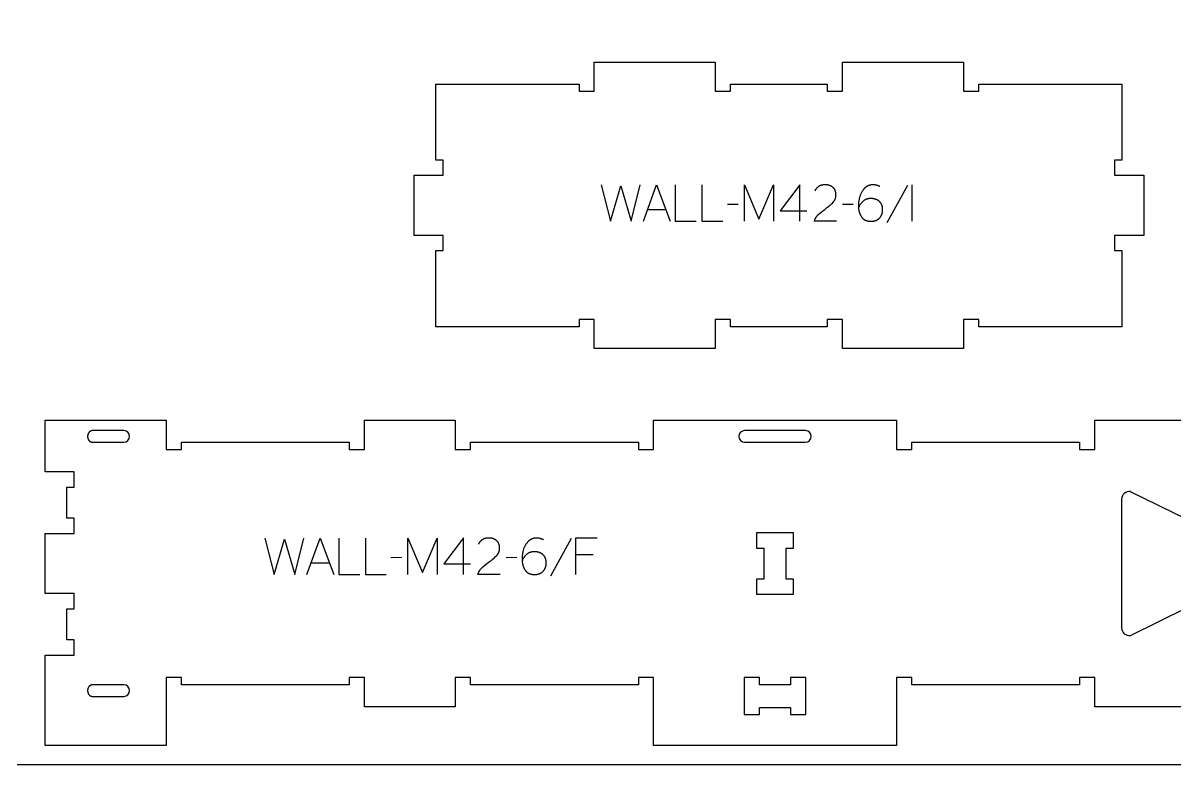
# Model space of a CAD drawing. Extents: x 0 to 4615, y 0 to 10771.
# Drawn here: x 1761 to 2707, y 4349 to 4959 of the extents above; entities that cross this region are included whole.
import ezdxf

# ---------------------------------------------------------------- set-up
doc = ezdxf.new("R2010")
doc.units = 0
for name, color, linetype in [('0_SHEET_SPRUCEPLY_2440X122', 1, 'CONTINUOUS'), ('1_ANYTOOL_1MMDEEP_LABELS_S', 2, 'CONTINUOUS'), ('3_ANYTOOL_CUTTHROUGH_INSID', 4, 'CONTINUOUS'), ('4_ANYTOOL_CUTTHROUGH_OUTSI', 5, 'CONTINUOUS')]:
    doc.layers.add(name, color=color, linetype=linetype)

msp = doc.modelspace()

# ---------------------------------------------------------------- linework, layer by layer
at = {"layer": '0_SHEET_SPRUCEPLY_2440X122'}
msp.add_lwpolyline([(2737.94, 5569.42), (2737.94, 4349.42), (297.94, 4349.42), (297.94, 5569.42)], close=True, dxfattribs=at)
at = {"layer": '1_ANYTOOL_1MMDEEP_LABELS_S', "color": 2}
for points in [[(2398.8, 4796.43), (2398.84, 4826.47), (2382.81, 4805.08)], [(2235.6, 4826.43), (2243.31, 4796.43), (2251.75, 4825.53), (2260.24, 4796.43), (2267.74, 4826.43)], [(2270.31, 4796.43), (2281.2, 4826.43), (2292.25, 4796.43)], [(2296.54, 4826.43), (2296.54, 4796.43), (2313.64, 4796.43)], [(2318.35, 4826.43), (2318.35, 4796.43), (2335.45, 4796.43)], [(2353.24, 4796.43), (2353.24, 4826.43), (2365.24, 4798.05), (2377.24, 4826.3), (2377.24, 4796.43)], [(2429.01, 4796.47), (2410.71, 4796.51), (2410.86, 4796.97), (2410.94, 4797.19), (2411.02, 4797.41), (2411.1, 4797.63), (2411.19, 4797.85), (2411.29, 4798.07), (2411.38, 4798.28), (2411.48, 4798.49), (2411.58, 4798.7), (2411.69, 4798.9), (2411.8, 4799.1), (2411.92, 4799.3), (2412.03, 4799.5), (2412.16, 4799.7), (2412.28, 4799.89), (2412.41, 4800.08), (2412.54, 4800.27), (2412.68, 4800.46), (2412.81, 4800.64), (2412.96, 4800.82), (2413.1, 4801), (2413.25, 4801.18), (2413.41, 4801.35), (2413.56, 4801.53), (2413.72, 4801.69), (2413.89, 4801.86), (2414.05, 4802.03), (2414.23, 4802.19), (2414.4, 4802.35), (2414.76, 4802.66), (2416.24, 4803.88), (2417.73, 4805.07), (2419.24, 4806.23), (2420.76, 4807.35), (2421.52, 4807.92), (2422.25, 4808.48), (2422.96, 4809.06), (2423.65, 4809.65), (2424.31, 4810.24), (2424.96, 4810.84), (2425.58, 4811.45), (2426.18, 4812.07), (2426.33, 4812.23), (2426.47, 4812.38), (2426.6, 4812.55), (2426.73, 4812.71), (2426.86, 4812.87), (2426.98, 4813.04), (2427.1, 4813.21), (2427.21, 4813.38), (2427.32, 4813.56), (2427.42, 4813.74), (2427.52, 4813.91), (2427.62, 4814.1), (2427.71, 4814.28), (2427.79, 4814.47), (2427.87, 4814.65), (2427.95, 4814.84), (2428.02, 4815.04), (2428.09, 4815.23), (2428.15, 4815.43), (2428.21, 4815.63), (2428.26, 4815.83), (2428.31, 4816.03), (2428.35, 4816.24), (2428.39, 4816.45), (2428.43, 4816.66), (2428.46, 4816.87), (2428.48, 4817.09), (2428.5, 4817.3), (2428.52, 4817.52), (2428.53, 4817.75), (2428.54, 4817.97), (2428.54, 4818.2), (2428.54, 4818.45), (2428.53, 4818.69), (2428.52, 4818.94), (2428.5, 4819.17), (2428.48, 4819.41), (2428.45, 4819.64), (2428.42, 4819.87), (2428.38, 4820.09), (2428.34, 4820.31), (2428.29, 4820.53), (2428.24, 4820.74), (2428.18, 4820.95), (2428.12, 4821.15), (2428.05, 4821.35), (2427.98, 4821.55), (2427.91, 4821.74), (2427.83, 4821.93), (2427.74, 4822.12), (2427.65, 4822.3), (2427.55, 4822.48), (2427.45, 4822.65), (2427.34, 4822.83), (2427.23, 4822.99), (2427.12, 4823.16), (2427, 4823.31), (2426.87, 4823.47), (2426.74, 4823.62), (2426.6, 4823.77), (2426.46, 4823.92), (2426.32, 4824.06), (2426.17, 4824.19), (2426.01, 4824.33), (2425.85, 4824.46), (2425.69, 4824.58), (2425.52, 4824.7), (2425.36, 4824.82), (2425.19, 4824.93), (2425.02, 4825.04), (2424.84, 4825.14), (2424.66, 4825.24), (2424.48, 4825.34), (2424.3, 4825.43), (2424.12, 4825.52), (2423.93, 4825.61), (2423.74, 4825.69), (2423.54, 4825.76), (2423.35, 4825.83), (2423.15, 4825.9), (2422.95, 4825.96), (2422.75, 4826.02), (2422.54, 4826.08), (2422.33, 4826.13), (2422.12, 4826.18), (2421.91, 4826.22), (2421.69, 4826.26), (2421.47, 4826.29), (2421.25, 4826.33), (2421.02, 4826.35), (2420.8, 4826.37), (2420.57, 4826.39), (2420.34, 4826.41), (2420.1, 4826.42), (2419.62, 4826.43), (2419.26, 4826.42), (2418.9, 4826.41), (2418.55, 4826.38), (2418.2, 4826.35), (2417.86, 4826.3), (2417.52, 4826.25), (2417.2, 4826.18), (2416.88, 4826.11), (2416.56, 4826.02), (2416.41, 4825.98), (2416.25, 4825.93), (2416.1, 4825.88), (2415.95, 4825.82), (2415.81, 4825.77), (2415.66, 4825.71), (2415.51, 4825.65), (2415.37, 4825.58), (2415.23, 4825.52), (2415.09, 4825.45), (2414.95, 4825.38), (2414.81, 4825.31), (2414.68, 4825.23), (2414.55, 4825.15), (2414.41, 4825.07), (2414.28, 4824.99), (2414.16, 4824.9), (2414.03, 4824.81), (2413.9, 4824.72), (2413.78, 4824.63), (2413.66, 4824.53), (2413.54, 4824.43), (2413.42, 4824.33), (2413.3, 4824.23), (2413.19, 4824.12), (2413.07, 4824.02), (2412.96, 4823.9), (2412.85, 4823.79), (2412.74, 4823.68), (2412.63, 4823.56), (2412.53, 4823.44), (2412.42, 4823.31), (2412.22, 4823.06), (2412.02, 4822.8), (2411.83, 4822.52), (2411.65, 4822.24), (2411.47, 4821.94), (2411.3, 4821.64), (2411.14, 4821.33)], [(2464.58, 4824.97), (2464.24, 4825.15), (2463.9, 4825.31), (2463.56, 4825.46), (2463.22, 4825.61), (2462.88, 4825.74), (2462.53, 4825.86), (2462.19, 4825.96), (2461.84, 4826.06), (2461.49, 4826.15), (2461.14, 4826.22), (2460.79, 4826.28), (2460.44, 4826.33), (2460.08, 4826.37), (2459.73, 4826.4), (2459.37, 4826.42), (2459.01, 4826.43), (2458.69, 4826.42), (2458.38, 4826.41), (2458.07, 4826.39), (2457.77, 4826.36), (2457.47, 4826.32), (2457.17, 4826.28), (2456.88, 4826.23), (2456.59, 4826.17), (2456.31, 4826.1), (2456.03, 4826.02), (2455.75, 4825.94), (2455.48, 4825.84), (2455.21, 4825.74), (2454.95, 4825.63), (2454.69, 4825.52), (2454.44, 4825.39), (2454.18, 4825.26), (2453.94, 4825.12), (2453.69, 4824.97), (2453.46, 4824.81), (2453.22, 4824.64), (2452.99, 4824.47), (2452.76, 4824.29), (2452.54, 4824.1), (2452.32, 4823.9), (2452.11, 4823.7), (2451.9, 4823.48), (2451.69, 4823.26), (2451.49, 4823.03), (2451.29, 4822.79), (2451.1, 4822.54), (2450.91, 4822.29), (2450.55, 4821.77), (2450.2, 4821.25), (2449.87, 4820.72), (2449.57, 4820.19), (2449.28, 4819.65), (2449.01, 4819.11), (2448.76, 4818.57), (2448.53, 4818.02), (2448.32, 4817.47), (2448.13, 4816.91), (2447.96, 4816.35), (2447.81, 4815.79), (2447.68, 4815.22), (2447.56, 4814.64), (2447.47, 4814.06), (2447.4, 4813.48), (2447.16, 4811.68), (2447.13, 4811.4), (2447.09, 4811.1), (2447.07, 4810.78), (2447.05, 4810.44), (2447.02, 4809.69), (2447.01, 4808.85), (2447.02, 4808.25), (2447.05, 4807.66), (2447.09, 4807.08), (2447.16, 4806.5), (2447.24, 4805.93), (2447.34, 4805.37), (2447.4, 4805.09), (2447.47, 4804.82), (2447.53, 4804.55), (2447.61, 4804.27), (2447.68, 4804.01), (2447.76, 4803.74), (2447.85, 4803.47), (2447.94, 4803.21), (2448.03, 4802.95), (2448.13, 4802.69), (2448.24, 4802.44), (2448.35, 4802.18), (2448.46, 4801.93), (2448.58, 4801.68), (2448.7, 4801.43), (2448.83, 4801.18), (2448.96, 4800.94), (2449.1, 4800.7), (2449.24, 4800.46), (2449.39, 4800.22), (2449.54, 4799.99), (2449.7, 4799.76), (2449.86, 4799.54), (2450.03, 4799.33), (2450.12, 4799.23), (2450.21, 4799.13), (2450.3, 4799.03), (2450.39, 4798.93), (2450.49, 4798.83), (2450.58, 4798.74), (2450.68, 4798.65), (2450.78, 4798.56), (2450.87, 4798.47), (2450.98, 4798.39), (2451.08, 4798.3), (2451.18, 4798.22), (2451.29, 4798.14), (2451.4, 4798.06), (2451.51, 4797.98), (2451.62, 4797.91), (2451.73, 4797.83), (2451.84, 4797.76), (2451.96, 4797.69), (2452.07, 4797.63), (2452.31, 4797.5), (2452.56, 4797.37), (2452.81, 4797.26), (2453.06, 4797.15), (2453.32, 4797.05), (2453.59, 4796.96), (2453.87, 4796.87), (2454.15, 4796.8), (2454.44, 4796.73), (2454.73, 4796.66), (2455.03, 4796.61), (2455.33, 4796.56), (2455.65, 4796.52), (2455.96, 4796.49), (2456.29, 4796.46), (2456.62, 4796.44), (2456.95, 4796.43), (2457.3, 4796.43), (2457.57, 4796.43), (2457.84, 4796.44), (2458.1, 4796.45), (2458.36, 4796.47), (2458.62, 4796.49), (2458.87, 4796.52), (2459.12, 4796.55), (2459.37, 4796.59), (2459.61, 4796.63), (2459.85, 4796.68), (2460.09, 4796.73), (2460.32, 4796.79), (2460.55, 4796.86), (2460.78, 4796.93), (2461, 4797), (2461.22, 4797.08), (2461.44, 4797.16), (2461.65, 4797.25), (2461.86, 4797.35), (2462.07, 4797.45), (2462.27, 4797.55), (2462.47, 4797.66), (2462.66, 4797.78), (2462.85, 4797.9), (2463.04, 4798.02), (2463.23, 4798.15), (2463.41, 4798.29), (2463.58, 4798.43), (2463.76, 4798.57), (2463.93, 4798.72), (2464.1, 4798.88), (2464.26, 4799.04), (2464.42, 4799.21), (2464.57, 4799.37), (2464.72, 4799.55), (2464.87, 4799.72), (2465.01, 4799.9), (2465.14, 4800.08), (2465.27, 4800.26), (2465.39, 4800.45), (2465.51, 4800.64), (2465.63, 4800.84), (2465.74, 4801.04), (2465.84, 4801.24), (2465.94, 4801.44), (2466.03, 4801.65), (2466.12, 4801.86), (2466.21, 4802.07), (2466.28, 4802.29), (2466.36, 4802.51), (2466.43, 4802.73), (2466.49, 4802.96), (2466.55, 4803.19), (2466.6, 4803.42), (2466.65, 4803.66), (2466.69, 4803.9), (2466.73, 4804.15), (2466.76, 4804.39), (2466.79, 4804.64), (2466.81, 4804.89), (2466.83, 4805.15), (2466.84, 4805.41), (2466.85, 4805.67), (2466.85, 4805.94), (2466.85, 4806.21), (2466.84, 4806.48), (2466.83, 4806.74), (2466.81, 4807), (2466.79, 4807.26), (2466.76, 4807.51), (2466.73, 4807.76), (2466.69, 4808), (2466.64, 4808.24), (2466.59, 4808.48), (2466.54, 4808.71), (2466.48, 4808.94), (2466.41, 4809.17), (2466.34, 4809.39), (2466.27, 4809.61), (2466.19, 4809.82), (2466.1, 4810.03), (2466.01, 4810.23), (2465.92, 4810.44), (2465.82, 4810.63), (2465.71, 4810.83), (2465.6, 4811.02), (2465.48, 4811.21), (2465.36, 4811.39), (2465.23, 4811.57), (2465.1, 4811.74), (2464.96, 4811.91), (2464.82, 4812.08), (2464.67, 4812.24), (2464.52, 4812.4), (2464.36, 4812.56), (2464.2, 4812.71), (2464.03, 4812.86), (2463.86, 4813), (2463.68, 4813.14), (2463.51, 4813.27), (2463.33, 4813.4), (2463.14, 4813.53), (2462.96, 4813.65), (2462.77, 4813.76), (2462.57, 4813.87), (2462.38, 4813.98), (2462.18, 4814.08), (2461.97, 4814.17), (2461.77, 4814.27), (2461.56, 4814.35), (2461.35, 4814.43), (2461.13, 4814.51), (2460.91, 4814.58), (2460.69, 4814.65), (2460.47, 4814.72), (2460.24, 4814.77), (2460.01, 4814.83), (2459.77, 4814.88), (2459.54, 4814.92), (2459.29, 4814.96), (2459.05, 4815), (2458.8, 4815.03), (2458.55, 4815.05), (2458.3, 4815.07), (2458.04, 4815.09), (2457.78, 4815.1), (2457.52, 4815.11), (2457.25, 4815.11), (2456.78, 4815.1), (2456.32, 4815.08), (2456.1, 4815.06), (2455.87, 4815.04), (2455.65, 4815.02), (2455.44, 4814.99), (2455.22, 4814.96), (2455.01, 4814.92), (2454.8, 4814.88), (2454.59, 4814.84), (2454.39, 4814.79), (2454.19, 4814.74), (2453.99, 4814.69), (2453.8, 4814.63), (2453.61, 4814.57), (2453.42, 4814.5), (2453.23, 4814.43), (2453.05, 4814.36), (2452.87, 4814.28), (2452.69, 4814.2), (2452.51, 4814.12), (2452.34, 4814.03), (2452.17, 4813.93), (2452, 4813.84), (2451.84, 4813.74), (2451.68, 4813.64), (2451.52, 4813.53), (2451.36, 4813.42), (2451.21, 4813.3), (2451.06, 4813.18), (2450.91, 4813.06), (2450.77, 4812.94), (2450.62, 4812.81), (2450.48, 4812.67), (2450.19, 4812.4), (2449.92, 4812.11), (2449.65, 4811.81), (2449.38, 4811.5), (2449.12, 4811.17), (2448.87, 4810.83), (2448.62, 4810.47), (2448.38, 4810.1), (2448.14, 4809.72), (2447.91, 4809.33), (2447.69, 4808.92), (2447.47, 4808.5), (2447.26, 4808.06), (2447.05, 4807.61)], [(2487.42, 4825.95), (2470.24, 4795.18)], [(2490.94, 4826.43), (2490.94, 4796.43)], [(2348.1, 4810.31), (2339.31, 4810.23)], [(2442.72, 4810.31), (2433.94, 4810.23)], [(2273.78, 4805.98), (2288.7, 4805.98)], [(2382.81, 4805.08), (2404.58, 4805.08)], [(1959.22, 4536.03), (1966.93, 4506.03), (1975.38, 4535.13), (1983.86, 4506.03), (1991.36, 4536.03)], [(1993.93, 4506.03), (2004.82, 4536.03), (2015.88, 4506.03)], [(2020.16, 4536.03), (2020.16, 4506.03), (2037.26, 4506.03)], [(2041.98, 4536.03), (2041.98, 4506.03), (2059.08, 4506.03)], [(2076.86, 4506.03), (2076.86, 4536.03), (2088.86, 4507.66), (2100.86, 4535.9), (2100.86, 4506.03)], [(2122.42, 4506.03), (2122.46, 4536.07), (2106.43, 4514.69)], [(2152.63, 4506.07), (2134.33, 4506.11), (2134.48, 4506.57), (2134.56, 4506.8), (2134.64, 4507.02), (2134.73, 4507.24), (2134.81, 4507.45), (2134.91, 4507.67), (2135, 4507.88), (2135.1, 4508.09), (2135.21, 4508.3), (2135.31, 4508.5), (2135.42, 4508.71), (2135.54, 4508.91), (2135.66, 4509.11), (2135.78, 4509.3), (2135.9, 4509.5), (2136.03, 4509.69), (2136.16, 4509.87), (2136.3, 4510.06), (2136.44, 4510.24), (2136.58, 4510.43), (2136.73, 4510.61), (2136.88, 4510.78), (2137.03, 4510.96), (2137.19, 4511.13), (2137.35, 4511.3), (2137.51, 4511.46), (2137.68, 4511.63), (2137.85, 4511.79), (2138.02, 4511.95), (2138.38, 4512.26), (2139.86, 4513.48), (2141.35, 4514.67), (2142.86, 4515.83), (2144.38, 4516.96), (2145.14, 4517.52), (2145.87, 4518.09), (2146.58, 4518.67), (2147.27, 4519.25), (2147.94, 4519.84), (2148.58, 4520.45), (2149.2, 4521.05), (2149.8, 4521.67), (2149.95, 4521.83), (2150.09, 4521.99), (2150.23, 4522.15), (2150.36, 4522.31), (2150.48, 4522.48), (2150.6, 4522.64), (2150.72, 4522.81), (2150.84, 4522.99), (2150.94, 4523.16), (2151.05, 4523.34), (2151.15, 4523.52), (2151.24, 4523.7), (2151.33, 4523.88), (2151.42, 4524.07), (2151.5, 4524.26), (2151.57, 4524.45), (2151.64, 4524.64), (2151.71, 4524.83), (2151.77, 4525.03), (2151.83, 4525.23), (2151.88, 4525.43), (2151.93, 4525.64), (2151.97, 4525.84), (2152.01, 4526.05), (2152.05, 4526.26), (2152.08, 4526.48), (2152.1, 4526.69), (2152.12, 4526.91), (2152.14, 4527.13), (2152.15, 4527.35), (2152.16, 4527.57), (2152.16, 4527.8), (2152.16, 4528.05), (2152.15, 4528.3), (2152.14, 4528.54), (2152.12, 4528.78), (2152.1, 4529.01), (2152.07, 4529.24), (2152.04, 4529.47), (2152, 4529.69), (2151.96, 4529.91), (2151.91, 4530.13), (2151.86, 4530.34), (2151.81, 4530.55), (2151.74, 4530.76), (2151.68, 4530.96), (2151.61, 4531.15), (2151.53, 4531.35), (2151.45, 4531.54), (2151.36, 4531.72), (2151.27, 4531.9), (2151.17, 4532.08), (2151.07, 4532.26), (2150.97, 4532.43), (2150.85, 4532.6), (2150.74, 4532.76), (2150.62, 4532.92), (2150.49, 4533.07), (2150.36, 4533.23), (2150.23, 4533.37), (2150.08, 4533.52), (2149.94, 4533.66), (2149.79, 4533.8), (2149.63, 4533.93), (2149.47, 4534.06), (2149.31, 4534.18), (2149.15, 4534.3), (2148.98, 4534.42), (2148.81, 4534.53), (2148.64, 4534.64), (2148.46, 4534.75), (2148.29, 4534.85), (2148.1, 4534.94), (2147.92, 4535.04), (2147.74, 4535.12), (2147.55, 4535.21), (2147.36, 4535.29), (2147.17, 4535.36), (2146.97, 4535.44), (2146.77, 4535.5), (2146.57, 4535.57), (2146.37, 4535.63), (2146.16, 4535.68), (2145.95, 4535.73), (2145.74, 4535.78), (2145.53, 4535.82), (2145.31, 4535.86), (2145.09, 4535.9), (2144.87, 4535.93), (2144.65, 4535.96), (2144.42, 4535.98), (2144.19, 4536), (2143.96, 4536.01), (2143.72, 4536.02), (2143.25, 4536.03), (2142.88, 4536.02), (2142.52, 4536.01), (2142.17, 4535.98), (2141.82, 4535.95), (2141.48, 4535.9), (2141.15, 4535.85), (2140.82, 4535.79), (2140.5, 4535.71), (2140.18, 4535.63), (2140.03, 4535.58), (2139.88, 4535.53), (2139.73, 4535.48), (2139.58, 4535.43), (2139.43, 4535.37), (2139.28, 4535.31), (2139.14, 4535.25), (2138.99, 4535.19), (2138.85, 4535.12), (2138.71, 4535.05), (2138.57, 4534.98), (2138.44, 4534.91), (2138.3, 4534.83), (2138.17, 4534.75), (2138.04, 4534.67), (2137.91, 4534.59), (2137.78, 4534.5), (2137.65, 4534.42), (2137.53, 4534.32), (2137.4, 4534.23), (2137.28, 4534.14), (2137.16, 4534.04), (2137.04, 4533.94), (2136.92, 4533.83), (2136.81, 4533.73), (2136.69, 4533.62), (2136.58, 4533.51), (2136.47, 4533.39), (2136.36, 4533.28), (2136.26, 4533.16), (2136.15, 4533.04), (2136.05, 4532.92), (2135.84, 4532.66), (2135.65, 4532.4), (2135.46, 4532.12), (2135.27, 4531.84), (2135.1, 4531.55), (2134.92, 4531.24), (2134.76, 4530.93)], [(2188.2, 4534.57), (2187.87, 4534.75), (2187.53, 4534.91), (2187.19, 4535.07), (2186.84, 4535.21), (2186.5, 4535.34), (2186.15, 4535.46), (2185.81, 4535.57), (2185.46, 4535.66), (2185.11, 4535.75), (2184.76, 4535.82), (2184.41, 4535.89), (2184.06, 4535.94), (2183.7, 4535.98), (2183.35, 4536.01), (2182.99, 4536.02), (2182.63, 4536.03), (2182.32, 4536.03), (2182, 4536.01), (2181.69, 4535.99), (2181.39, 4535.96), (2181.09, 4535.93), (2180.79, 4535.88), (2180.5, 4535.83), (2180.21, 4535.77), (2179.93, 4535.7), (2179.65, 4535.63), (2179.37, 4535.54), (2179.1, 4535.45), (2178.84, 4535.35), (2178.57, 4535.24), (2178.31, 4535.12), (2178.06, 4535), (2177.81, 4534.86), (2177.56, 4534.72), (2177.32, 4534.57), (2177.08, 4534.41), (2176.84, 4534.25), (2176.61, 4534.07), (2176.39, 4533.89), (2176.16, 4533.7), (2175.95, 4533.5), (2175.73, 4533.3), (2175.52, 4533.08), (2175.32, 4532.86), (2175.11, 4532.63), (2174.92, 4532.39), (2174.72, 4532.15), (2174.53, 4531.89), (2174.17, 4531.37), (2173.82, 4530.85), (2173.49, 4530.32), (2173.19, 4529.79), (2172.9, 4529.26), (2172.63, 4528.72), (2172.38, 4528.17), (2172.15, 4527.62), (2171.94, 4527.07), (2171.75, 4526.51), (2171.58, 4525.95), (2171.43, 4525.39), (2171.3, 4524.82), (2171.19, 4524.25), (2171.09, 4523.67), (2171.02, 4523.09), (2170.78, 4521.29), (2170.75, 4521.01), (2170.72, 4520.71), (2170.69, 4520.39), (2170.67, 4520.04), (2170.64, 4519.29), (2170.63, 4518.46), (2170.64, 4517.86), (2170.67, 4517.26), (2170.72, 4516.68), (2170.78, 4516.1), (2170.86, 4515.53), (2170.97, 4514.97), (2171.02, 4514.7), (2171.09, 4514.42), (2171.16, 4514.15), (2171.23, 4513.88), (2171.3, 4513.61), (2171.38, 4513.34), (2171.47, 4513.08), (2171.56, 4512.81), (2171.66, 4512.55), (2171.76, 4512.3), (2171.86, 4512.04), (2171.97, 4511.78), (2172.08, 4511.53), (2172.2, 4511.28), (2172.33, 4511.03), (2172.45, 4510.79), (2172.59, 4510.54), (2172.72, 4510.3), (2172.86, 4510.06), (2173.01, 4509.82), (2173.16, 4509.59), (2173.32, 4509.36), (2173.48, 4509.14), (2173.65, 4508.93), (2173.74, 4508.83), (2173.83, 4508.73), (2173.92, 4508.63), (2174.01, 4508.53), (2174.11, 4508.44), (2174.2, 4508.34), (2174.3, 4508.25), (2174.4, 4508.16), (2174.5, 4508.07), (2174.6, 4507.99), (2174.7, 4507.9), (2174.81, 4507.82), (2174.91, 4507.74), (2175.02, 4507.66), (2175.13, 4507.59), (2175.24, 4507.51), (2175.35, 4507.44), (2175.46, 4507.37), (2175.58, 4507.3), (2175.7, 4507.23), (2175.93, 4507.1), (2176.18, 4506.98), (2176.43, 4506.86), (2176.68, 4506.76), (2176.95, 4506.66), (2177.21, 4506.56), (2177.49, 4506.48), (2177.77, 4506.4), (2178.06, 4506.33), (2178.35, 4506.27), (2178.65, 4506.21), (2178.96, 4506.16), (2179.27, 4506.12), (2179.59, 4506.09), (2179.91, 4506.06), (2180.24, 4506.04), (2180.58, 4506.03), (2180.92, 4506.03), (2181.19, 4506.03), (2181.46, 4506.04), (2181.72, 4506.05), (2181.98, 4506.07), (2182.24, 4506.09), (2182.49, 4506.12), (2182.75, 4506.15), (2182.99, 4506.19), (2183.24, 4506.24), (2183.48, 4506.28), (2183.71, 4506.34), (2183.95, 4506.4), (2184.18, 4506.46), (2184.4, 4506.53), (2184.63, 4506.6), (2184.84, 4506.68), (2185.06, 4506.77), (2185.27, 4506.86), (2185.48, 4506.95), (2185.69, 4507.05), (2185.89, 4507.16), (2186.09, 4507.26), (2186.28, 4507.38), (2186.47, 4507.5), (2186.66, 4507.62), (2186.85, 4507.76), (2187.03, 4507.89), (2187.21, 4508.03), (2187.38, 4508.18), (2187.55, 4508.33), (2187.72, 4508.48), (2187.88, 4508.64), (2188.04, 4508.81), (2188.2, 4508.98), (2188.35, 4509.15), (2188.49, 4509.32), (2188.63, 4509.5), (2188.76, 4509.68), (2188.89, 4509.87), (2189.02, 4510.06), (2189.14, 4510.25), (2189.25, 4510.44), (2189.36, 4510.64), (2189.46, 4510.84), (2189.56, 4511.04), (2189.65, 4511.25), (2189.74, 4511.46), (2189.83, 4511.68), (2189.91, 4511.89), (2189.98, 4512.11), (2190.05, 4512.34), (2190.11, 4512.56), (2190.17, 4512.79), (2190.22, 4513.03), (2190.27, 4513.26), (2190.31, 4513.51), (2190.35, 4513.75), (2190.38, 4514), (2190.41, 4514.24), (2190.43, 4514.5), (2190.45, 4514.75), (2190.47, 4515.01), (2190.47, 4515.28), (2190.48, 4515.54), (2190.47, 4515.81), (2190.46, 4516.08), (2190.45, 4516.35), (2190.43, 4516.61), (2190.41, 4516.86), (2190.38, 4517.11), (2190.35, 4517.36), (2190.31, 4517.61), (2190.27, 4517.85), (2190.22, 4518.08), (2190.16, 4518.32), (2190.1, 4518.54), (2190.04, 4518.77), (2189.97, 4518.99), (2189.89, 4519.21), (2189.81, 4519.42), (2189.73, 4519.63), (2189.63, 4519.84), (2189.54, 4520.04), (2189.44, 4520.24), (2189.33, 4520.43), (2189.22, 4520.62), (2189.1, 4520.81), (2188.98, 4520.99), (2188.85, 4521.17), (2188.72, 4521.35), (2188.58, 4521.52), (2188.44, 4521.68), (2188.29, 4521.85), (2188.14, 4522.01), (2187.98, 4522.16), (2187.82, 4522.31), (2187.65, 4522.46), (2187.48, 4522.61), (2187.31, 4522.74), (2187.13, 4522.88), (2186.95, 4523.01), (2186.76, 4523.13), (2186.58, 4523.25), (2186.39, 4523.36), (2186.19, 4523.48), (2186, 4523.58), (2185.8, 4523.68), (2185.6, 4523.78), (2185.39, 4523.87), (2185.18, 4523.96), (2184.97, 4524.04), (2184.75, 4524.11), (2184.54, 4524.19), (2184.31, 4524.26), (2184.09, 4524.32), (2183.86, 4524.38), (2183.63, 4524.43), (2183.39, 4524.48), (2183.16, 4524.53), (2182.92, 4524.56), (2182.67, 4524.6), (2182.43, 4524.63), (2182.17, 4524.66), (2181.92, 4524.68), (2181.66, 4524.69), (2181.4, 4524.71), (2181.14, 4524.71), (2180.88, 4524.71), (2180.4, 4524.71), (2179.94, 4524.68), (2179.72, 4524.67), (2179.5, 4524.65), (2179.28, 4524.62), (2179.06, 4524.59), (2178.84, 4524.56), (2178.63, 4524.53), (2178.42, 4524.49), (2178.22, 4524.44), (2178.01, 4524.4), (2177.81, 4524.35), (2177.61, 4524.29), (2177.42, 4524.23), (2177.23, 4524.17), (2177.04, 4524.1), (2176.85, 4524.04), (2176.67, 4523.96), (2176.49, 4523.88), (2176.31, 4523.8), (2176.13, 4523.72), (2175.96, 4523.63), (2175.79, 4523.54), (2175.62, 4523.44), (2175.46, 4523.34), (2175.3, 4523.24), (2175.14, 4523.13), (2174.99, 4523.02), (2174.83, 4522.9), (2174.68, 4522.79), (2174.53, 4522.66), (2174.39, 4522.54), (2174.24, 4522.41), (2174.1, 4522.28), (2173.82, 4522), (2173.54, 4521.71), (2173.27, 4521.41), (2173, 4521.1), (2172.74, 4520.77), (2172.49, 4520.43), (2172.24, 4520.07), (2172, 4519.71), (2171.77, 4519.32), (2171.54, 4518.93), (2171.31, 4518.52), (2171.09, 4518.1), (2170.88, 4517.66), (2170.68, 4517.21)], [(2211.05, 4535.56), (2193.86, 4504.79)], [(2232.3, 4536.03), (2214.65, 4536.03), (2214.65, 4506.03)], [(1997.4, 4515.59), (2012.32, 4515.59)], [(2071.72, 4519.91), (2062.93, 4519.83)], [(2106.43, 4514.69), (2128.2, 4514.69)], [(2166.35, 4519.91), (2157.56, 4519.83)], [(2229.13, 4522.06), (2214.65, 4522.06)]]:
    msp.add_lwpolyline(points, dxfattribs=at)
at = {"layer": '3_ANYTOOL_CUTTHROUGH_INSID', "color": 4}
for points in [[(1843.46, 4624.3), (1817.72, 4624.3), (1817.62, 4624.3), (1817.52, 4624.29), (1817.42, 4624.28), (1817.33, 4624.28), (1817.23, 4624.26), (1817.13, 4624.25), (1817.04, 4624.23), (1816.94, 4624.21), (1816.84, 4624.19), (1816.74, 4624.16), (1816.64, 4624.13), (1816.55, 4624.1), (1816.45, 4624.06), (1816.35, 4624.03), (1816.26, 4623.99), (1816.17, 4623.94), (1816.07, 4623.89), (1815.98, 4623.84), (1815.88, 4623.79), (1815.79, 4623.74), (1815.7, 4623.68), (1815.61, 4623.62), (1815.53, 4623.55), (1815.44, 4623.49), (1815.36, 4623.42), (1815.27, 4623.34), (1815.19, 4623.27), (1815.11, 4623.19), (1815.03, 4623.11), (1814.96, 4623.03), (1814.88, 4622.95), (1814.81, 4622.86), (1814.74, 4622.77), (1814.68, 4622.68), (1814.61, 4622.59), (1814.55, 4622.49), (1814.49, 4622.4), (1814.43, 4622.3), (1814.37, 4622.2), (1814.32, 4622.1), (1814.26, 4622), (1814.21, 4621.9), (1814.17, 4621.8), (1814.12, 4621.69), (1814.08, 4621.59), (1814.04, 4621.48), (1814, 4621.37), (1813.97, 4621.27), (1813.93, 4621.16), (1813.9, 4621.05), (1813.88, 4620.94), (1813.85, 4620.84), (1813.83, 4620.73), (1813.81, 4620.62), (1813.79, 4620.51), (1813.77, 4620.4), (1813.75, 4620.29), (1813.74, 4620.19), (1813.73, 4620.08), (1813.72, 4619.97), (1813.72, 4619.87), (1813.71, 4619.76), (1813.71, 4619.65), (1813.71, 4619.55), (1813.71, 4619.44), (1813.71, 4619.33), (1813.72, 4619.23), (1813.72, 4619.12), (1813.73, 4619.01), (1813.74, 4618.91), (1813.75, 4618.8), (1813.77, 4618.7), (1813.79, 4618.59), (1813.81, 4618.48), (1813.83, 4618.37), (1813.85, 4618.26), (1813.88, 4618.15), (1813.9, 4618.04), (1813.93, 4617.93), (1813.97, 4617.83), (1814, 4617.72), (1814.04, 4617.61), (1814.08, 4617.51), (1814.12, 4617.4), (1814.17, 4617.3), (1814.21, 4617.19), (1814.26, 4617.09), (1814.32, 4616.99), (1814.37, 4616.89), (1814.43, 4616.79), (1814.49, 4616.69), (1814.55, 4616.6), (1814.61, 4616.5), (1814.68, 4616.41), (1814.74, 4616.32), (1814.81, 4616.23), (1814.88, 4616.15), (1814.96, 4616.06), (1815.03, 4615.98), (1815.11, 4615.9), (1815.19, 4615.83), (1815.27, 4615.75), (1815.36, 4615.68), (1815.44, 4615.61), (1815.53, 4615.54), (1815.61, 4615.48), (1815.7, 4615.42), (1815.79, 4615.36), (1815.88, 4615.3), (1815.98, 4615.25), (1816.07, 4615.2), (1816.17, 4615.15), (1816.26, 4615.11), (1816.35, 4615.07), (1816.45, 4615.03), (1816.55, 4614.99), (1816.64, 4614.96), (1816.74, 4614.93), (1816.84, 4614.91), (1816.94, 4614.88), (1817.04, 4614.86), (1817.13, 4614.84), (1817.23, 4614.83), (1817.33, 4614.82), (1817.42, 4614.81), (1817.52, 4614.8), (1817.62, 4614.8), (1817.72, 4614.8), (1843.46, 4614.8, 1)], [(2403.46, 4624.3), (2353.46, 4624.3, 1), (2353.46, 4614.8), (2403.46, 4614.8, 1)], [(1843.46, 4405.8, 1), (1843.46, 4415.3), (1817.72, 4415.3), (1817.62, 4415.3), (1817.52, 4415.29), (1817.42, 4415.28), (1817.33, 4415.28), (1817.23, 4415.26), (1817.13, 4415.25), (1817.04, 4415.23), (1816.94, 4415.21), (1816.84, 4415.19), (1816.74, 4415.16), (1816.64, 4415.13), (1816.55, 4415.1), (1816.45, 4415.06), (1816.35, 4415.03), (1816.26, 4414.99), (1816.17, 4414.94), (1816.07, 4414.89), (1815.98, 4414.84), (1815.88, 4414.79), (1815.79, 4414.74), (1815.7, 4414.68), (1815.61, 4414.62), (1815.53, 4414.55), (1815.44, 4414.49), (1815.36, 4414.42), (1815.27, 4414.34), (1815.19, 4414.27), (1815.11, 4414.19), (1815.03, 4414.11), (1814.96, 4414.03), (1814.88, 4413.95), (1814.81, 4413.86), (1814.74, 4413.77), (1814.68, 4413.68), (1814.61, 4413.59), (1814.55, 4413.49), (1814.49, 4413.4), (1814.43, 4413.3), (1814.37, 4413.2), (1814.32, 4413.1), (1814.26, 4413), (1814.21, 4412.9), (1814.17, 4412.8), (1814.12, 4412.69), (1814.08, 4412.59), (1814.04, 4412.48), (1814, 4412.37), (1813.97, 4412.27), (1813.93, 4412.16), (1813.9, 4412.05), (1813.88, 4411.94), (1813.85, 4411.84), (1813.83, 4411.73), (1813.81, 4411.62), (1813.79, 4411.51), (1813.77, 4411.4), (1813.75, 4411.29), (1813.74, 4411.19), (1813.73, 4411.08), (1813.72, 4410.97), (1813.72, 4410.87), (1813.71, 4410.76), (1813.71, 4410.65), (1813.71, 4410.55), (1813.71, 4410.44), (1813.71, 4410.33), (1813.72, 4410.23), (1813.72, 4410.12), (1813.73, 4410.01), (1813.74, 4409.91), (1813.75, 4409.8), (1813.77, 4409.7), (1813.79, 4409.59), (1813.81, 4409.48), (1813.83, 4409.37), (1813.85, 4409.26), (1813.88, 4409.15), (1813.9, 4409.04), (1813.93, 4408.93), (1813.97, 4408.83), (1814, 4408.72), (1814.04, 4408.61), (1814.08, 4408.51), (1814.12, 4408.4), (1814.17, 4408.3), (1814.21, 4408.19), (1814.26, 4408.09), (1814.32, 4407.99), (1814.37, 4407.89), (1814.43, 4407.79), (1814.49, 4407.69), (1814.55, 4407.6), (1814.61, 4407.5), (1814.68, 4407.41), (1814.74, 4407.32), (1814.81, 4407.23), (1814.88, 4407.15), (1814.96, 4407.06), (1815.03, 4406.98), (1815.11, 4406.9), (1815.19, 4406.83), (1815.27, 4406.75), (1815.36, 4406.68), (1815.44, 4406.61), (1815.53, 4406.54), (1815.61, 4406.48), (1815.7, 4406.42), (1815.79, 4406.36), (1815.88, 4406.3), (1815.98, 4406.25), (1816.07, 4406.2), (1816.17, 4406.15), (1816.26, 4406.11), (1816.35, 4406.07), (1816.45, 4406.03), (1816.55, 4405.99), (1816.64, 4405.96), (1816.74, 4405.93), (1816.84, 4405.91), (1816.94, 4405.88), (1817.04, 4405.86), (1817.13, 4405.84), (1817.23, 4405.83), (1817.33, 4405.82), (1817.42, 4405.81), (1817.52, 4405.8), (1817.62, 4405.8), (1817.72, 4405.8)]]:
    msp.add_lwpolyline(points, format="xyb", close=True, dxfattribs=at)
for points in [[(2387.71, 4502.25), (2387.71, 4527.75), (2393.71, 4527.75), (2393.71, 4540.25), (2363.21, 4540.25), (2363.21, 4527.75), (2369.21, 4527.75), (2369.21, 4502.25), (2363.21, 4502.25), (2363.21, 4489.75), (2393.71, 4489.75), (2393.71, 4502.25)], [(2365.71, 4396.8), (2391.21, 4396.8), (2391.21, 4390.8), (2403.71, 4390.8), (2403.71, 4421.3), (2391.21, 4421.3), (2391.21, 4415.3), (2365.71, 4415.3), (2365.71, 4421.3), (2353.21, 4421.3), (2353.21, 4390.8), (2365.71, 4390.8)]]:
    msp.add_lwpolyline(points, close=True, dxfattribs=at)
at = {"layer": '4_ANYTOOL_CUTTHROUGH_OUTSI', "color": 5}
msp.add_lwpolyline([(2533.41, 4691.77), (2433.91, 4691.77), (2433.91, 4715.77), (2421.41, 4715.77), (2421.41, 4709.77), (2341.91, 4709.77), (2341.91, 4715.77), (2329.41, 4715.77), (2329.41, 4691.77), (2229.91, 4691.77), (2229.91, 4715.77), (2217.41, 4715.77), (2217.41, 4709.77), (2099.91, 4709.77), (2099.91, 4772.27), (2105.91, 4772.27), (2105.91, 4784.77), (2081.91, 4784.77), (2081.91, 4834.27), (2105.91, 4834.27), (2105.91, 4846.77), (2099.91, 4846.77), (2099.91, 4909.27), (2217.41, 4909.27), (2217.41, 4903.27), (2229.91, 4903.27), (2229.91, 4927.27), (2329.41, 4927.27), (2329.41, 4903.27), (2341.91, 4903.27), (2341.91, 4909.27), (2421.41, 4909.27), (2421.41, 4903.27), (2433.91, 4903.27), (2433.91, 4927.27), (2533.41, 4927.27), (2533.41, 4903.27), (2545.91, 4903.27), (2545.91, 4909.27), (2663.41, 4909.27), (2663.41, 4846.77), (2657.41, 4846.77), (2657.41, 4834.27), (2681.41, 4834.27), (2681.41, 4784.77), (2657.41, 4784.77), (2657.41, 4772.27), (2663.41, 4772.27), (2663.41, 4709.77), (2545.91, 4709.77), (2545.91, 4715.77), (2533.41, 4715.77)], close=True, dxfattribs=at)
msp.add_lwpolyline([(2715.71, 4397.3), (2641.21, 4397.3), (2641.21, 4421.3), (2628.71, 4421.3), (2628.71, 4415.3), (2490.71, 4415.3), (2490.71, 4421.3), (2478.21, 4421.3), (2478.21, 4421.05), (2478.21, 4365.3), (2278.71, 4365.3), (2278.71, 4421.3), (2266.21, 4421.3), (2266.21, 4415.3), (2128.21, 4415.3), (2128.21, 4421.3), (2115.71, 4421.3), (2115.71, 4397.3), (2041.21, 4397.3), (2041.21, 4421.3), (2028.71, 4421.3), (2028.71, 4415.3), (1890.71, 4415.3), (1890.71, 4421.3), (1878.21, 4421.3), (1878.21, 4365.3), (1778.71, 4365.3), (1778.71, 4439.8), (1802.71, 4439.8), (1802.71, 4452.3), (1796.71, 4452.3), (1796.71, 4477.8), (1802.71, 4477.8), (1802.71, 4490.3), (1802.46, 4490.3), (1778.71, 4490.3), (1778.71, 4539.8), (1802.71, 4539.8), (1802.71, 4552.3), (1796.71, 4552.3), (1796.71, 4577.8), (1802.71, 4577.8), (1802.71, 4590.3), (1778.71, 4590.3), (1778.71, 4632.8), (1878.21, 4632.8), (1878.21, 4608.8), (1890.46, 4608.8), (1890.71, 4608.8), (1890.71, 4614.8), (2028.71, 4614.8), (2028.71, 4608.8), (2041.21, 4608.8), (2041.21, 4632.8), (2115.71, 4632.8), (2115.71, 4608.8), (2128.21, 4608.8), (2128.21, 4614.8), (2266.21, 4614.8), (2266.21, 4614.8), (2266.21, 4608.8), (2266.46, 4608.8), (2278.71, 4608.8), (2278.71, 4632.8), (2478.21, 4632.8), (2478.21, 4609.05), (2478.21, 4608.8), (2490.71, 4608.8), (2490.71, 4614.8), (2628.71, 4614.8), (2628.71, 4608.8), (2641.21, 4608.8), (2641.21, 4609.05), (2641.21, 4632.8), (2715.71, 4632.8)], dxfattribs=at)
msp.add_lwpolyline([(2716.55, 4551.45), (2670.55, 4574.11), (2670.52, 4574.12), (2670.48, 4574.13), (2670.48, 4574.13, 0.220464), (2665.42, 4572.73, 0.220464), (2663.21, 4567.96), (2663.21, 4462.13, 0.220464), (2665.42, 4457.36, 0.220464), (2670.48, 4455.96), (2670.52, 4455.97), (2670.55, 4455.99), (2716.55, 4478.64)], format="xyb", dxfattribs=at)

doc.saveas('drawing.dxf')
